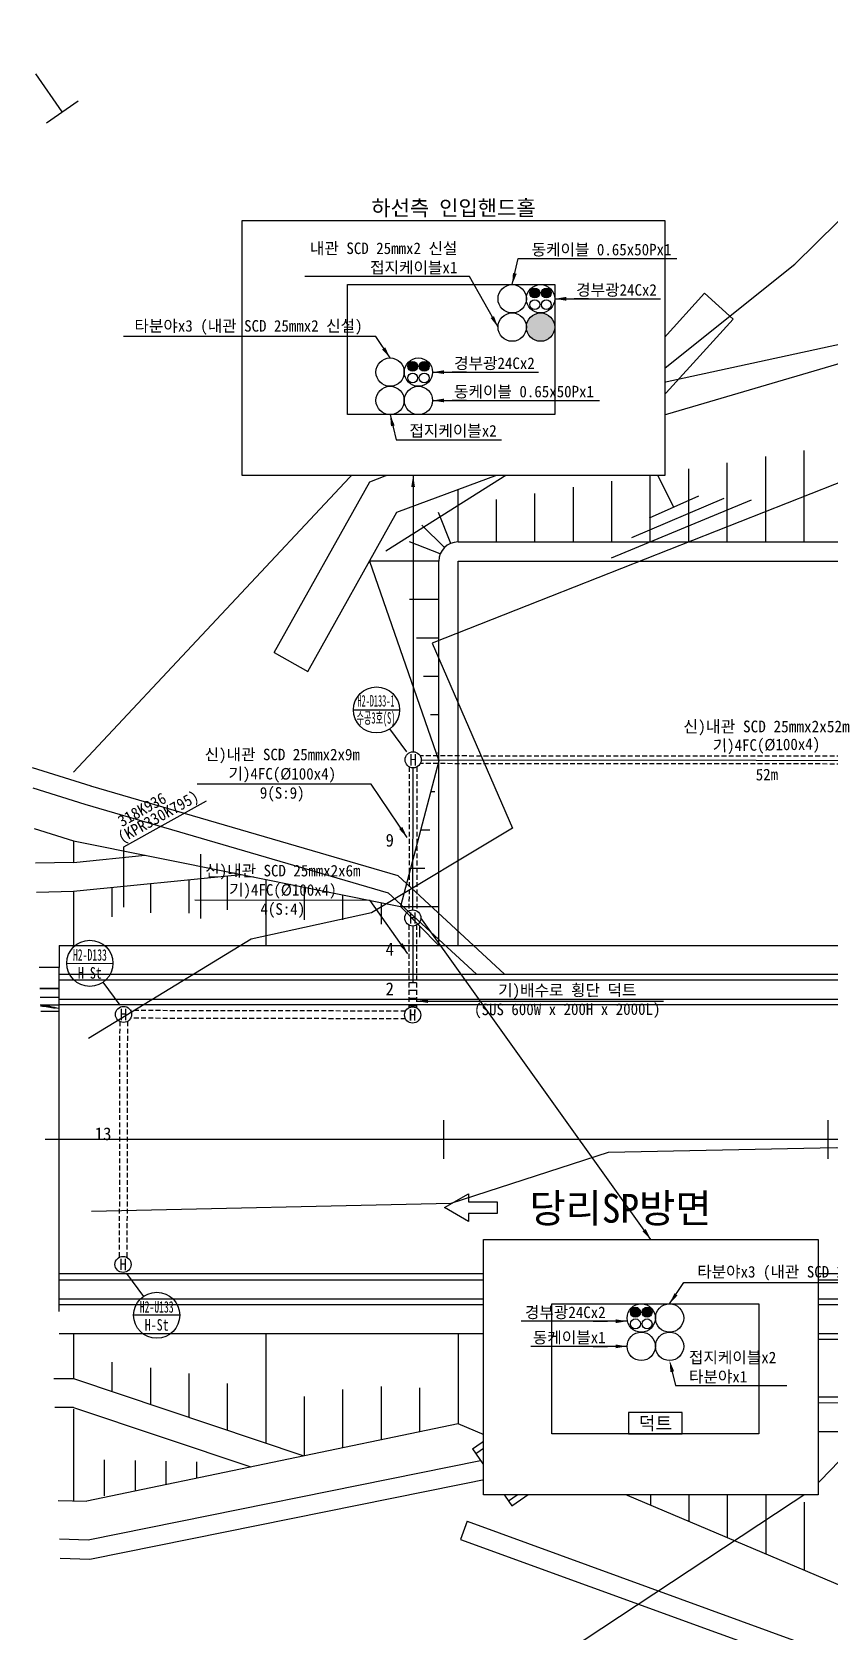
# Model space of a CAD drawing. Extents: x -284476 to -284091, y 156275 to 156450.
# Drawn here: x -284270.7 to -284229.2, y 156340.6 to 156423.8 of the extents above; entities that cross this region are included whole.
import ezdxf
from ezdxf.enums import TextEntityAlignment as Align

# ---------------------------------------------------------------- set-up
doc = ezdxf.new("R2010")
doc.units = 0
doc.header["$MEASUREMENT"] = 0
doc.linetypes.add('HIDDEN', pattern=[0.375, 0.25, -0.125])
for name, color, linetype in [('TT-LINE', 7, 'CONTINUOUS'), ('TT-MANH', 4, 'CONTINUOUS'), ('TX-LINE', 2, 'CONTINUOUS'), ('TZ-BASE', 253, 'CONTINUOUS'), ('TZ-DIMS', 1, 'CONTINUOUS'), ('TZ-LEAL', 1, 'CONTINUOUS'), ('TZ-LEAT', 3, 'CONTINUOUS'), ('TZ-LINE', 7, 'CONTINUOUS'), ('TZ-TEX2', 3, 'CONTINUOUS'), ('TZ-TEXT', 6, 'CONTINUOUS')]:
    doc.layers.add(name, color=color, linetype=linetype)
doc.styles.add('GR', font='GulimChe.ttf')
doc.styles.get("Standard").update_dxf_attribs({"font": 'GulimChe.ttf'})
doc.linetypes.add('ZIGZAG', pattern='A,0.00254,-5.08,[131,ltypeshp.shx,S=5.08,R=0,X=-5.08,Y=0],-10.16,[131,ltypeshp.shx,S=5.08,R=180,X=5.08,Y=0],-5.08', length=20.32254)
doc.dimstyles.new('D200', dxfattribs={"dimscale": 0.2, "dimtxt": 3, "dimasz": 3, "dimexe": 0.5, "dimexo": 0.5, "dimgap": 0.5, "dimtad": 1, "dimdec": 0, "dimzin": 1, "dimdsep": 46, "dimlunit": 6, "dimtxsty": 'Standard', "dimcen": 1, "dimclrd": 1, "dimclre": 1, "dimclrt": 3, "dimadec": 0, "dimazin": 0, "dimtfac": 1, "dimtdec": 0, "dimtix": 1, "dimtmove": 2, "dimatfit": 3, "dimfxl": 0, "dimtvp": 2, "dimlwd": -1, "dimlwe": -1, "dimarcsym": 0})
doc.dimstyles.new('지시선200', dxfattribs={"dimscale": 0.2, "dimtxt": 3, "dimasz": 3, "dimexe": 0.5, "dimexo": 0.5, "dimgap": 0.5, "dimtad": 1, "dimdec": 0, "dimzin": 1, "dimdsep": 46, "dimlunit": 6, "dimtxsty": 'Standard', "dimcen": 1, "dimclrd": 6, "dimclre": 6, "dimclrt": 3, "dimadec": 0, "dimazin": 0, "dimtfac": 1, "dimtdec": 0, "dimtix": 1, "dimtmove": 2, "dimatfit": 3, "dimfxl": 0, "dimtvp": 2, "dimlwd": -1, "dimlwe": -1, "dimarcsym": 0})

msp = doc.modelspace()

# ---------------------------------------------------------------- linework, layer by layer
at = {"layer": 'TT-LINE', "linetype": 'HIDDEN', "elevation": -7842.61}
for points in [[(-284198.221, 156386.065), (-284250.516, 156386.111)], [(-284251.087, 156385.543), (-284251.102, 156378.048)], [(-284250.687, 156385.542), (-284250.702, 156378.047)], [(-284198.221, 156385.665), (-284250.517, 156385.711)], [(-284251.103, 156377.309), (-284251.112, 156372.997)], [(-284250.703, 156377.309), (-284250.712, 156372.996)], [(-284251.282, 156372.828), (-284265.578, 156372.856)], [(-284266.148, 156372.288), (-284266.171, 156360.014)], [(-284265.748, 156372.287), (-284265.771, 156360.013)], [(-284251.282, 156372.428), (-284265.579, 156372.456)]]:
    msp.add_lwpolyline(points, dxfattribs=at)
at = {"layer": 'TT-MANH'}
for centre in [(-284250.886, 156385.911, -7842.61), (-284250.903, 156377.678, -7842.61), (-284265.948, 156372.657, -7842.61), (-284250.913, 156372.627, -7842.61), (-284265.972, 156359.644, -7842.61)]:
    msp.add_circle(centre, 0.42, dxfattribs=at)
at = {"layer": 'TZ-BASE'}
for p, q in [((-284239.936, 156405.551, -7842.38), (-284235.732, 156410.196, -7842.38)), ((-284234.249, 156408.854, -7842.38), (-284235.732, 156410.196, -7842.38)), ((-284239.105, 156403.489, -7842.38), (-284228.55, 156406.589, -7842.38)), ((-284253.145, 156400.373, -7842.38), (-284239.936, 156405.551, -7842.38)), ((-284238.55, 156397.249, -7842.38), (-284238.55, 156403.652, -7842.38)), ((-284230.55, 156397.249, -7842.38), (-284230.55, 156402.01, -7842.38)), ((-284236.55, 156397.249, -7842.38), (-284236.55, 156401.055, -7842.38)), ((-284234.55, 156397.249, -7842.38), (-284234.55, 156401.373, -7842.38)), ((-284232.55, 156397.249, -7842.38), (-284232.55, 156401.692, -7842.38)), ((-284258.116, 156391.49, -7842.38), (-284253.145, 156400.373, -7842.38)), ((-284240.55, 156397.249, -7842.38), (-284240.55, 156400.418, -7842.38)), ((-284248.55, 156397.249, -7842.38), (-284248.55, 156399.981, -7842.38)), ((-284246.55, 156397.249, -7842.38), (-284246.55, 156399.462, -7842.38)), ((-284244.55, 156397.249, -7842.38), (-284244.55, 156399.781, -7842.38)), ((-284242.55, 156397.249, -7842.38), (-284242.55, 156400.099, -7842.38)), ((-284248.932, 156397.173, -7842.38), (-284249.564, 156398.776, -7842.38)), ((-284249.257, 156396.956, -7842.38), (-284250.432, 156398.131, -7842.38)), ((-284249.474, 156396.631, -7842.38), (-284251.077, 156397.263, -7842.38)), ((-284248.55, 156397.249, -7842.38), (-284228.55, 156397.249, -7842.38)), ((-284249.55, 156396.249, -7842.38), (-284253.161, 156396.249, -7842.38)), ((-284253.161, 156396.249, -7842.38), (-284249.55, 156385.851, -7842.38)), ((-284249.55, 156376.249, -7842.38), (-284249.55, 156396.249, -7842.38)), ((-284248.55, 156376.249, -7842.38), (-284248.55, 156396.249, -7842.38)), ((-284248.55, 156396.249, -7842.38), (-284228.55, 156396.249, -7842.38)), ((-284249.55, 156394.249, -7842.38), (-284251.08, 156394.249, -7842.38)), ((-284249.55, 156392.249, -7842.38), (-284250.716, 156392.249, -7842.38)), ((-284258.116, 156391.49, -7842.38), (-284256.37, 156390.513, -7842.38)), ((-284249.55, 156390.249, -7842.38), (-284250.351, 156390.249, -7842.38)), ((-284249.55, 156388.249, -7842.38), (-284249.987, 156388.249, -7842.38)), ((-284249.55, 156386.249, -7842.38), (-284249.622, 156386.249, -7842.38)), ((-284249.55, 156385.851, -7842.38), (-284251.535, 156378.268, -7842.38)), ((-284249.757, 156384.249, -7842.38), (-284249.969, 156384.249, -7842.38)), ((-284250.016, 156382.249, -7842.38), (-284250.493, 156382.249, -7842.38)), ((-284268.551, 156380.571, -7842.38), (-284264.814, 156380.944, -7842.38)), ((-284250.274, 156380.249, -7842.38), (-284251.017, 156380.249, -7842.38)), ((-284268.551, 156379.071, -7842.38), (-284259.837, 156379.941, -7842.38)), ((-284251.535, 156378.268, -7842.38), (-284249.55, 156376.249, -7842.38)), ((-284249.55, 156378.249, -7842.38), (-284251.516, 156378.249, -7842.38)), ((-284269.299, 156376.249, -7842.38), (-284269.299, 156375.1, -7842.38)), ((-284270.297, 156373.999, -7851.315), (-284269.299, 156373.999, -7852.23)), ((-284270.297, 156373.999, -7851.698), (-284269.499, 156373.999, -7852.23)), ((-284269.299, 156373.999, -7842.38), (-284270.297, 156373.999, -7842.38)), ((-284270.255, 156372.831, -7842.38), (-284269.299, 156372.831, -7842.38)), ((-284269.299, 156359.336, -7842.38), (-284269.299, 156372.961, -7842.38)), ((-284269.315, 156367.148, -7842.38), (-284269.315, 156365.148, -7842.38)), ((-284249.315, 156367.148, -7842.38), (-284249.315, 156365.148, -7842.38)), ((-284229.315, 156367.148, -7842.38), (-284229.315, 156365.148, -7842.38)), ((-284129.315, 156366.148, -7842.38), (-284270.017, 156366.148, -7842.38)), ((-284268.551, 156352.107, -7842.38), (-284268.551, 156347.335, -7842.38)), ((-284244.511, 156352.319, -7842.38), (-284242.464, 156349.357, -7842.38)), ((-284248.55, 156351.348, -7842.38), (-284267.863, 156347.319, -7842.38)), ((-284228.552, 156342.878, -7842.38), (-284248.55, 156351.348, -7842.38)), ((-284238.548, 156350.24, -7842.38), (-284238.548, 156347.112, -7842.38)), ((-284266.951, 156349.477, -7842.38), (-284266.951, 156347.595, -7842.38)), ((-284265.351, 156349.438, -7842.38), (-284265.351, 156347.843, -7842.38)), ((-284263.751, 156349.4, -7842.38), (-284263.751, 156348.177, -7842.38)), ((-284262.151, 156349.361, -7842.38), (-284262.151, 156348.51, -7842.38)), ((-284247.802, 156350.045, -7842.38), (-284245.755, 156347.083, -7842.38)), ((-284236.548, 156348.324, -7842.38), (-284236.548, 156346.265, -7842.38)), ((-284234.548, 156347.971, -7842.38), (-284234.548, 156345.418, -7842.38)), ((-284269.346, 156347.353, -7842.38), (-284267.863, 156347.319, -7842.38)), ((-284232.548, 156347.618, -7842.38), (-284232.548, 156344.571, -7842.38)), ((-284230.548, 156347.265, -7842.38), (-284230.548, 156343.724, -7842.38)), ((-284248.071, 156346.271, -7842.38), (-284248.414, 156345.331, -7842.38))]:
    msp.add_line(p, q, dxfattribs=at)
at = {"layer": 'TZ-BASE', "extrusion": (1, -3.53112e-08, 0)}
for p, q in [((-284269.299, 156357.2, -7842.38), (-284269.299, 156375.1, -7842.38)), ((-284269.299, 156366.149, -7842.38), (-284269.299, 156373.999, -7842.38))]:
    msp.add_line(p, q, dxfattribs=at)
at = {"layer": 'TZ-BASE', "ltscale": 2.5}
for p, q in [((-284247.802, 156350.045, -7842.38), (-284239.113, 156356.049, -7842.38)), ((-284247.631, 156349.798, -7842.38), (-284239.019, 156355.749, -7842.38))]:
    msp.add_line(p, q, dxfattribs=at)
at = {"layer": 'TZ-BASE'}
for points, elevation in [([(-284193.431, 156423.746), (-284206.032, 156415.764), (-284212.447, 156412.874), (-284205.927, 156398.251), (-284206.708, 156393.147), (-284210.813, 156390.239), (-284213.239, 156386.515), (-284207.928, 156377.288), (-284199.937, 156374.604), (-284207.923, 156376.209), (-284213.991, 156377.569), (-284223.157, 156383.683), (-284217.289, 156394.513), (-284213.117, 156399.185), (-284217.886, 156404.607), (-284249.889, 156391.989), (-284245.724, 156382.35), (-284253.046, 156377.95), (-284259.307, 156376.578), (-284267.768, 156371.412)], -7842.38), ([(-284252.297, 156396.791), (-284239.862, 156404.643), (-284231.026, 156411.705), (-284218.762, 156423.797)], -7842.38), ([(-284269.134, 156419.644), (-284270.505, 156421.613)], -7700.48), ([(-284269.955, 156419.072), (-284268.313, 156420.215)], -7700.48), ([(-284256.37, 156390.513), (-284251.734, 156398.798), (-284239.105, 156403.489), (-284234.249, 156408.854)], -7842.38), ([(-284248.549, 156403.249), (-284228.549, 156407.589), (-284208.549, 156388.869), (-284188.549, 156391.399), (-284168.55, 156390.309), (-284148.549, 156386.719)], -7842.38), ([(-284248.549, 156403.249), (-284228.549, 156407.589), (-284208.549, 156388.869), (-284188.549, 156391.399), (-284168.55, 156390.309), (-284148.549, 156386.719)], -7842.38), ([(-284237.331, 156399.066), (-284239.906, 156404.22)], -7842.38), ([(-284268.55, 156385.259), (-284253.68, 156401.161), (-284248.55, 156403.248)], -7842.38), ([(-284268.55, 156385.259), (-284253.68, 156401.161), (-284248.55, 156403.248)], -7842.38), ([(-284233.31, 156399.427), (-284240.582, 156396.405)], -7842.38), ([(-284234.722, 156399.516), (-284239.529, 156397.465)], -7842.38), ([(-284236.038, 156399.638), (-284238.616, 156398.497)], -7842.38), ([(-284270.708, 156385.518), (-284267.653, 156384.559)], -7842.38), ([(-284270.67, 156384.458), (-284267.952, 156383.604)], -7842.38), ([(-284267.671, 156384.564), (-284251.673, 156379.883), (-284246.134, 156374.76)], -7842.38), ([(-284267.952, 156383.604), (-284252.179, 156378.989), (-284247.594, 156374.749)], -7842.38), ([(-284270.594, 156382.339), (-284268.551, 156381.697)], -7842.38), ([(-284268.551, 156381.697), (-284251.535, 156378.268)], -7842.38), ([(-284268.551, 156381.697), (-284268.551, 156380.571)], -7842.38), ([(-284261.952, 156381), (-284261.952, 156377.652)], -7842.61), ([(-284268.551, 156380.571), (-284270.53, 156380.524)], -7842.38), ([(-284264.551, 156379.47), (-284264.551, 156377.937)], -7842.38), ([(-284262.551, 156379.67), (-284262.551, 156377.936)], -7842.38), ([(-284260.551, 156379.87), (-284260.551, 156378.093)], -7842.38), ([(-284258.551, 156379.682), (-284258.551, 156376.249)], -7842.38), ([(-284270.476, 156379.026), (-284268.551, 156379.071)], -7842.38), ([(-284268.551, 156379.071), (-284268.551, 156376.249)], -7842.38), ([(-284266.551, 156379.271), (-284266.551, 156377.741)], -7842.38), ([(-284256.551, 156379.279), (-284256.551, 156377.584)], -7842.38), ([(-284254.551, 156378.876), (-284254.551, 156377.584)], -7842.38), ([(-284252.551, 156378.473), (-284252.551, 156377.349)], -7842.38), ([(-284250.551, 156377.267), (-284250.551, 156376.683)], -7842.38), ([(-284269.299, 156376.249), (-284247.863, 156376.249), (-284227.863, 156376.249), (-284207.863, 156376.249), (-284187.863, 156376.249), (-284167.863, 156376.249), (-284147.863, 156376.249), (-284129.315, 156376.249)], -7842.38), ([(-284269.299, 156375.1), (-284270.336, 156375.1)], -7842.38), ([(-284269.299, 156374.749), (-284129.315, 156374.749)], -7842.38), ([(-284269.299, 156374.449), (-284129.315, 156374.449)], -7842.38), ([(-284269.299, 156373.449), (-284129.315, 156373.449)], -7842.38), ([(-284129.315, 156373.148), (-284269.299, 156373.148)], -7842.38), ([(-284267.616, 156362.416), (-284248.905, 156362.825), (-284240.725, 156365.491), (-284228.862, 156365.733), (-284217.13, 156364.75), (-284223.315, 156355.001), (-284230.205, 156347.879), (-284245.614, 156337.681), (-284234.713, 156331.41), (-284227.643, 156336.883), (-284221.366, 156339.204)], -7842.38), ([(-284129.315, 156359.148), (-284269.299, 156359.148)], -7842.38), ([(-284269.299, 156358.849), (-284129.315, 156358.849)], -7842.38), ([(-284269.299, 156357.849), (-284129.315, 156357.849)], -7842.38), ([(-284269.299, 156357.549), (-284129.315, 156357.549)], -7842.38), ([(-284269.299, 156356.049), (-284247.863, 156356.049), (-284227.863, 156356.049), (-284207.863, 156356.049), (-284187.863, 156356.049), (-284167.863, 156356.049), (-284147.863, 156356.049), (-284129.315, 156356.049)], -7842.38), ([(-284268.551, 156356.049), (-284268.551, 156353.7)], -7842.38), ([(-284258.551, 156356.049), (-284258.551, 156350.342)], -7842.38), ([(-284248.551, 156356.049), (-284248.551, 156351.349)], -7842.38), ([(-284240.551, 156355.599), (-284240.551, 156355.055)], -7842.38), ([(-284266.551, 156354.555), (-284266.551, 156353.028)], -7842.38), ([(-284244.551, 156354.48), (-284244.551, 156352.291)], -7842.38), ([(-284242.551, 156355.002), (-284242.551, 156353.673)], -7842.38), ([(-284269.572, 156353.7), (-284268.551, 156353.7)], -7842.38), ([(-284268.551, 156353.7), (-284256.567, 156349.676)], -7842.38), ([(-284264.551, 156354.257), (-284264.551, 156352.357)], -7842.38), ([(-284262.551, 156353.959), (-284262.551, 156351.685)], -7842.38), ([(-284246.551, 156353.585), (-284246.551, 156350.909)], -7842.38), ([(-284260.551, 156353.437), (-284260.551, 156351.013)], -7842.38), ([(-284256.551, 156352.765), (-284256.551, 156349.679)], -7842.38), ([(-284254.551, 156353.138), (-284254.551, 156350.096)], -7842.38), ([(-284252.551, 156353.287), (-284252.551, 156350.514)], -7842.38), ([(-284250.551, 156353.213), (-284250.551, 156350.931)], -7842.38), ([(-284268.551, 156352.2), (-284269.519, 156352.2)], -7842.38), ([(-284268.551, 156352.2), (-284259.322, 156349.101)], -7842.38), ([(-284269.275, 156345.355), (-284267.786, 156345.303), (-284247.381, 156349.436)], -7842.38), ([(-284269.239, 156344.354), (-284267.704, 156344.299), (-284246.763, 156348.541)], -7842.38), ([(-284248.071, 156346.271), (-284227.59, 156338.801), (-284215.478, 156319.79)], -7842.38), ([(-284248.414, 156345.331), (-284228.251, 156337.978), (-284216.665, 156319.793)], -7842.38)]:
    msp.add_lwpolyline(points, dxfattribs=dict(at, elevation=elevation))
at = {"layer": 'TZ-BASE', "elevation": -7842.38, "flags": 128}
for points in [[(-284270.281, 156373.549), (-284269.299, 156373.549)], [(-284270.266, 156373.149), (-284269.299, 156373.149)]]:
    msp.add_lwpolyline(points, dxfattribs=at)
at = {"layer": 'TZ-BASE', "elevation": -7842.379}
msp.add_lwpolyline([(-284248.011, 156361.881), (-284249.256, 156362.6), (-284248.011, 156363.319), (-284248.011, 156362.9), (-284246.511, 156362.9), (-284246.511, 156362.3), (-284248.011, 156362.3)], close=True, dxfattribs=at)
at = {"layer": 'TZ-BASE', "ltscale": 2.5, "elevation": -7842.38}
for points in [[(-284239.113, 156356.049), (-284146.692, 156356.045), (-284140.729, 156351.316)], [(-284239.019, 156355.749), (-284146.796, 156355.745), (-284140.782, 156350.976)], [(-284245.926, 156347.33), (-284238.084, 156352.749), (-284147.841, 156352.745), (-284141.318, 156347.572)], [(-284245.755, 156347.083), (-284237.99, 156352.449), (-284147.946, 156352.445), (-284141.372, 156347.232)], [(-284241.355, 156348.301), (-284237.522, 156350.949), (-284147.666, 156350.945), (-284141.372, 156347.232)]]:
    msp.add_lwpolyline(points, dxfattribs=at)
at = {"layer": 'TZ-BASE'}
msp.add_arc((-284248.55, 156396.249, -7842.38), 1, 90, 179.99894, dxfattribs=at)
at = {"layer": 'TZ-BASE', "extrusion": (0.707107, -2.49688e-08, 0.707107)}
msp.add_ellipse((-284272.019, 156366.149, -7849.51), major_axis=(-9.23, 0, 9.23), ratio=0.546152, start_param=4.413257, end_param=4.521319, dxfattribs=at)
at = {"layer": 'TZ-BASE', "extrusion": (0.5547, -1.95871e-08, 0.83205)}
msp.add_ellipse((-284272.499, 156366.149, -7850.23), major_axis=(10.65, 0, -7.1), ratio=0.5547, start_param=1.285222, end_param=1.359383, dxfattribs=at)
at = {"layer": 'TZ-LEAL'}
for p, q in [((-284251.619, 156388.495, -7842.38), (-284254.019, 156388.5, -7842.38)), ((-284251.213, 156386.329, -7842.61), (-284252.097, 156387.527, -7842.61)), ((-284268.898, 156375.32, -7842.61), (-284266.498, 156375.315, -7842.61)), ((-284266.12, 156373.14, -7842.61), (-284267.005, 156374.338, -7842.61)), ((-284265.799, 156359.174, -7842.61), (-284264.914, 156357.976, -7842.61)), ((-284263.022, 156356.994, -7842.61), (-284265.422, 156356.999, -7842.61))]:
    msp.add_line(p, q, dxfattribs=at)
at = {"layer": 'TZ-LEAL', "elevation": -7842.61, "flags": 128}
msp.add_lwpolyline([(-284265.936, 156378.243), (-284265.93, 156381.383), (-284261.629, 156383.78)], dxfattribs=at)
at = {"layer": 'TZ-LEAL'}
for centre in [(-284252.79, 156388.507, -7842.61), (-284267.698, 156375.318, -7842.61), (-284264.222, 156356.996, -7842.61)]:
    msp.add_circle(centre, 1.2, dxfattribs=at)
at = {"layer": 'TZ-LINE', "linetype": 'ZIGZAG', "ltscale": 0.039, "elevation": -7842.61}
for points in [[(-284250.903, 156378.098), (-284250.887, 156385.491)], [(-284250.466, 156385.911), (-284198.221, 156385.865)], [(-284250.903, 156377.258), (-284250.909, 156374.311)]]:
    msp.add_lwpolyline(points, dxfattribs=at)
at = {"layer": 'TZ-LINE', "elevation": -7842.61}
for points in [[(-284251.108, 156374.311), (-284250.708, 156374.311)], [(-284251.108, 156373.911), (-284250.708, 156373.911)], [(-284251.108, 156373.511), (-284250.708, 156373.511)], [(-284251.108, 156373.111), (-284250.708, 156373.111)]]:
    msp.add_lwpolyline(points, dxfattribs=at)

# ---------------------------------------------------------------- texts
at = {"layer": 'TT-MANH', "linetype": 'ByBlock', "style": 'GR'}
for p in [(-284250.884, 156385.911, -7842.61), (-284250.901, 156377.678, -7842.61), (-284265.946, 156372.657, -7842.61), (-284250.911, 156372.627, -7842.61), (-284265.972, 156359.644, -7842.61)]:
    msp.add_text('H', height=0.6, rotation=359.88499, dxfattribs=at).set_placement(p, align=Align.MIDDLE)
at = {"layer": 'TZ-BASE'}
msp.add_text('당리SP방면', height=1.5, rotation=0, dxfattribs=at).set_placement((-284240.104, 156362.582, -7842.38), align=Align.MIDDLE)
at = {"layer": 'TZ-LEAT', "style": 'GR'}
for s, width, p in [('H2-D133-1', 0.5, (-284252.818, 156388.977, -7842.38)), ('수공3호(S)', 0.5, (-284252.82, 156388.045, -7842.38)), ('H2-D133', 0.65, (-284267.697, 156375.75, -7842.61)), ('H-St', 0.8, (-284267.699, 156374.818, -7842.61)), ('H2-U133', 0.65, (-284264.223, 156357.428, -7842.61)), ('H-St', 0.8, (-284264.225, 156356.496, -7842.61))]:
    msp.add_text(s, height=0.6, rotation=359.88499, dxfattribs=dict(at, width=width)).set_placement(p, align=Align.MIDDLE)
for s, rotation, p in [('기)4FC(Ø100x4)', 359.88499, (-284257.692, 156385.143, -7842.61)), ('9(S:9)', 359.88499, (-284257.694, 156384.143, -7842.61)), ('기)4FC(Ø100x4)', 359.88499, (-284257.662, 156379.098, -7842.61)), ('4(S:4)', 359.88499, (-284257.664, 156378.098, -7842.61)), ('기)배수로 횡단 덕트', 0.11501, (-284242.871, 156373.879, -7842.61)), ('(SUS 600W x 200H x 2000L)', 0.11501, (-284242.869, 156372.879, -7842.61))]:
    msp.add_text(s, height=0.6, rotation=rotation, dxfattribs=at).set_placement(p, align=Align.MIDDLE)
for s, p in [('318K936', (-284266.03, 156382.399, -7842.61)), ('(KPR330K795)', (-284266.031, 156381.556, -7842.61))]:
    msp.add_text(s, height=0.6, rotation=29.1237, dxfattribs=at).set_placement(p)
at = {"layer": 'TZ-LEAT'}
for s, height, p in [('9', 0.667, (-284252.1, 156381.72)), ('4', 0.667, (-284252.1, 156376.053)), ('2', 0.667, (-284252.1, 156373.99)), ('13', 0.6667, (-284267.01, 156366.441))]:
    msp.add_text(s, height=height, dxfattribs=at).set_placement(p, align=Align.MIDDLE)
at = {"layer": 'TZ-TEX2', "style": 'GR'}
for s, p in [('기)4FC(Ø100x4)', (-284232.511, 156386.653, -7842.491)), ('52m', (-284232.487, 156385.141, -7842.491))]:
    msp.add_text(s, height=0.6, rotation=0.92124, dxfattribs=at).set_placement(p, align=Align.MIDDLE)
at = {"layer": 'TZ-TEXT'}
msp.add_text('신)내관 SCD 25mmx2x52m', height=0.61333, dxfattribs=at).set_placement((-284232.506, 156387.604, -7842.491), align=Align.MIDDLE)
for s, p in [('신)내관 SCD 25mmx2x9m', (-284257.692, 156386.146, -7842.61)), ('신)내관 SCD 25mmx2x6m', (-284257.662, 156380.1, -7842.61))]:
    msp.add_text(s, height=0.6, rotation=359.94818, dxfattribs=at).set_placement(p, align=Align.MIDDLE)

# ---------------------------------------------------------------- leaders
at = {"layer": 'TZ-LEAL'}
for points in [[(-284251.196, 156381.865, -7842.61), (-284253.072, 156384.637, -7842.61), (-284262.114, 156384.649, -7842.61)], [(-284251.166, 156375.819, -7842.61), (-284253.112, 156378.592, -7842.61), (-284262.231, 156378.603, -7842.61)], [(-284250.711, 156373.352, -7842.61), (-284237.864, 156373.348, -7842.61)]]:
    msp.add_leader(points, dimstyle='D200', dxfattribs=at)
at = {"layer": 'TZ-TEXT'}
msp.add_leader([(-284250.886, 156400.71, -7842.61), (-284250.886, 156386.331, -7842.61)], dimstyle='지시선200', dxfattribs=at)

# ---------------------------------------------------------------- next in the draw order: wipeouts: each hides what was drawn before it
for points in [[(-284259.784, 156413.991), (-284259.784, 156400.71), (-284237.788, 156400.71), (-284237.788, 156413.991)], [(-284247.222, 156360.936), (-284247.222, 156347.655), (-284229.82, 156347.655), (-284229.82, 156360.936)]]:
    msp.add_wipeout(points).dxf.layer = 'TX-LINE'

# ---------------------------------------------------------------- next in the draw order: hatches: boundary and pattern name
at = {"layer": 'TZ-LINE'}
h = msp.add_hatch(color=256, dxfattribs=at)
h.dxf.hatch_style = 1
h.paths.add_polyline_path([(-284244.819, 156410.211, -1), (-284244.301, 156410.211, -1)])
h = msp.add_hatch(color=256, dxfattribs=at)
h.dxf.hatch_style = 1
h.paths.add_polyline_path([(-284243.699, 156410.211, 1), (-284244.216, 156410.211, 1)])
h = msp.add_hatch(color=256, dxfattribs=at)
h.dxf.hatch_style = 1
h.paths.add_polyline_path([(-284243.522, 156408.433, 1), (-284244.996, 156408.433, 1)])
h = msp.add_hatch(color=256, dxfattribs=at)
h.dxf.hatch_style = 1
h.paths.add_polyline_path([(-284251.17, 156406.393, -1), (-284250.652, 156406.393, -1)])
h = msp.add_hatch(color=256, dxfattribs=at)
h.dxf.hatch_style = 1
h.paths.add_polyline_path([(-284250.05, 156406.393, 1), (-284250.567, 156406.393, 1)])
h = msp.add_hatch(color=256, dxfattribs=at)
h.dxf.hatch_style = 1
h.paths.add_polyline_path([(-284239.583, 156357.156, -1), (-284239.065, 156357.156, -1)])
h = msp.add_hatch(color=256, dxfattribs=at)
h.dxf.hatch_style = 1
h.paths.add_polyline_path([(-284238.463, 156357.156, 1), (-284238.98, 156357.156, 1)])

# ---------------------------------------------------------------- next in the draw order: linework, layer by layer
at = {"layer": 'TZ-DIMS'}
msp.add_lwpolyline([(-284237.407, 156354.057), (-284237.232, 156353.337), (-284236.642, 156353.337), (-284231.447, 156353.337)], dxfattribs=at)
msp.add_solid([(-284237.504, 156354.034), (-284237.548, 156354.64), (-284237.31, 156354.081)], dxfattribs=at)
at = {"layer": 'TZ-LINE'}
for points in [[(-284243.522, 156403.878), (-284254.296, 156403.878), (-284254.296, 156410.645), (-284243.522, 156410.645)], [(-284232.898, 156350.823), (-284243.673, 156350.823), (-284243.673, 156357.59), (-284232.898, 156357.59)], [(-284239.682, 156350.823), (-284236.888, 156350.823), (-284236.888, 156351.941), (-284239.682, 156351.941)]]:
    msp.add_lwpolyline(points, close=True, dxfattribs=at)
at = {"layer": 'TZ-LINE', "ltscale": 2}
for centre, radius in [((-284245.734, 156409.907), 0.737), ((-284244.259, 156409.907), 0.737), ((-284244.56, 156410.211), 0.259), ((-284243.958, 156410.211), 0.259), ((-284244.56, 156409.604), 0.259), ((-284243.958, 156409.604), 0.259), ((-284245.734, 156408.433), 0.737), ((-284244.259, 156408.433), 0.737), ((-284252.084, 156406.09), 0.737), ((-284250.61, 156406.09), 0.737), ((-284250.911, 156406.393), 0.259), ((-284250.911, 156405.786), 0.259), ((-284250.309, 156406.393), 0.259), ((-284250.309, 156405.786), 0.259), ((-284252.084, 156404.615), 0.737), ((-284250.61, 156404.615), 0.737), ((-284239.023, 156356.852), 0.737), ((-284239.324, 156357.156), 0.259), ((-284238.721, 156357.156), 0.259), ((-284237.548, 156356.852), 0.737), ((-284239.023, 156355.378), 0.737), ((-284239.324, 156356.549), 0.259), ((-284238.721, 156356.549), 0.259), ((-284237.548, 156355.378), 0.737)]:
    msp.add_circle(centre, radius, dxfattribs=at)
at = {"layer": 'TZ-TEXT'}
for points in [[(-284259.784, 156413.991), (-284237.788, 156413.991), (-284237.788, 156400.71), (-284259.784, 156400.71)], [(-284247.222, 156360.936), (-284229.82, 156360.936), (-284229.82, 156347.655), (-284247.222, 156347.655)]]:
    msp.add_lwpolyline(points, close=True, dxfattribs=at)

# ---------------------------------------------------------------- next in the draw order: texts
at = {"layer": 'TZ-DIMS', "char_height": 0.6}
for s, insert, attachment_point in [('내관 SCD 25mmx2 신설\\P접지케이블x1', (-284248.586, 156411.173), 9), ('동케이블 0.65x50Px1', (-284244.727, 156412.105), 7), ('경부광24Cx2', (-284242.407, 156410.007), 7), ('타분야x3 (내관 SCD 25mmx2 신설)', (-284253.518, 156408.039), 9), ('경부광24Cx2', (-284248.758, 156406.19), 7), ('동케이블 0.65x50Px1', (-284248.758, 156404.715), 7), ('접지케이블x2', (-284251.078, 156402.675), 7), ('타분야x3 (내관 SCD 25mmx2 신설)', (-284236.114, 156358.801), 7), ('경부광24Cx2', (-284240.874, 156356.786), 9), ('동케이블x1', (-284240.874, 156355.478), 9), ('접지케이블x2', (-284236.542, 156354.437), 7), ('타분야x1', (-284236.542, 156353.437), 7)]:
    msp.add_mtext(s, dxfattribs=dict(at, insert=insert, attachment_point=attachment_point))
at = {"layer": 'TZ-LEAT'}
msp.add_text('덕트', height=0.6912, rotation=359.95505, dxfattribs=at).set_placement((-284238.285, 156351.382), align=Align.MIDDLE)
at = {"layer": 'TZ-TEX2'}
msp.add_text('하선측 인입핸드홀', height=0.8, dxfattribs=at).set_placement((-284248.786, 156414.658), align=Align.MIDDLE)

# ---------------------------------------------------------------- next in the draw order: leaders
at = {"layer": 'TZ-DIMS', "annotation_type": 0, "has_hookline": 1}
for points, hookline_direction, text_width in [([(-284245.734, 156410.645), (-284245.418, 156412.005), (-284244.827, 156412.005)], 0, 7.561), ([(-284246.471, 156408.433), (-284247.959, 156411.073), (-284248.486, 156411.073)], 1, 7.928), ([(-284243.522, 156409.907), (-284241.763, 156409.907), (-284242.507, 156409.907)], 0, 4.385), ([(-284252.084, 156406.827), (-284252.828, 156407.939), (-284253.418, 156407.939)], 1, 12.434), ([(-284249.873, 156406.09), (-284248.114, 156406.09), (-284248.858, 156406.09)], 0, 4.385), ([(-284249.873, 156404.615), (-284248.114, 156404.615), (-284248.858, 156404.615)], 0, 7.561), ([(-284252.084, 156403.878), (-284251.769, 156402.575), (-284251.178, 156402.575)], 0, 4.789), ([(-284237.548, 156357.59), (-284236.805, 156358.701), (-284236.214, 156358.701)], 0, 12.434), ([(-284239.76, 156356.686), (-284241.519, 156356.686), (-284240.774, 156356.686)], 1, 4.385), ([(-284239.76, 156355.378), (-284241.519, 156355.378), (-284240.774, 156355.378)], 1, 3.884)]:
    msp.add_leader(points, dimstyle='D200', dxfattribs=dict(at, hookline_direction=hookline_direction, text_width=text_width))
at = {"layer": 'TZ-TEXT'}
msp.add_leader([(-284238.521, 156360.936, -7842.61), (-284250.483, 156377.678, -7842.61)], dimstyle='지시선200', dxfattribs=at)

doc.saveas('drawing.dxf')
